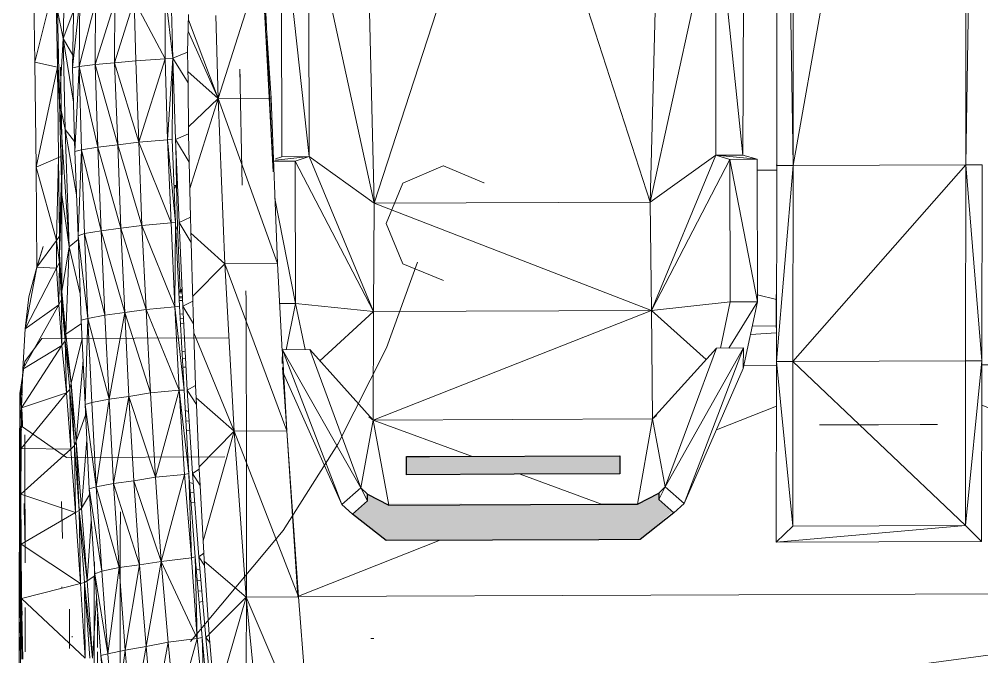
# Model space of a CAD drawing. Header units: inches. Extents: x -10205 to 13964, y -460 to 30702.
# Drawn here: x 90.48 to 132.69, y -414.39 to -386.44 of the extents above; entities that cross this region are included whole.
import ezdxf

# ---------------------------------------------------------------- set-up
doc = ezdxf.new("R2010")
doc.units = ezdxf.units.IN
doc.header["$MEASUREMENT"] = 0
for name, color, linetype, lineweight in [('0-1', 7, 'Continuous', 5), ('0-2', 8, 'Continuous', 9), ('A-GENM-7', 253, 'Continuous', 25), ('G-IMPT-2', 254, 'Continuous', 9), ('G-IMPT-3', 37, 'Continuous', 9), ('G-IMPT-4', 53, 'Continuous', 9), ('G-IMPT-6', 7, 'Continuous', 9)]:
    doc.layers.add(name, color=color, linetype=linetype, lineweight=lineweight)

# ---------------------------------------------------------------- blocks, each defined once
blk = doc.blocks.new('Land_Rover_Evoque_-_SUV_Car_Vehicle_Automobile_13067 - Land Rover EVOQUE_dwg-1230547-SITE PLAN - CAD FILE')
at = {"layer": 'G-IMPT-3'}
h = blk.add_hatch(color=256, dxfattribs=at)
h.paths.add_polyline_path([(-0.5494, -0.8302), (-0.2666, -0.8291), (-0.2305, -0.7981), (-0.2459, -0.7846), (-0.2459, -0.7774), (-0.2695, -0.7897), (-0.5494, -0.7892), (-0.5702, -0.7786), (-0.5702, -0.786), (-0.5866, -0.8008), (-0.5506, -0.8293)], flags=0)
h.paths.add_polyline_path([(0.2673, -0.8271), (0.5502, -0.8261), (0.5866, -0.7947), (0.5712, -0.7812), (0.5712, -0.7742), (0.5473, -0.7866), (0.2673, -0.7861), (0.2465, -0.7755), (0.2465, -0.7826), (0.2303, -0.7978), (0.2662, -0.8262)], flags=0)
h.paths.add_polyline_path([(-0.5268, -0.7569), (-0.2892, -0.7559), (-0.2892, -0.7358), (-0.5268, -0.7367), (-0.5268, -0.7564)], flags=0)
h.paths.add_polyline_path([(0.29, -0.7535), (0.5276, -0.7526), (0.5276, -0.7329), (0.29, -0.7338), (0.29, -0.7531)], flags=0)
h.paths.add_polyline_path([(-0.5435, -0.1296), (-0.2716, -0.1277), (-0.2716, -0.0942), (-0.5361, -0.0952), (-0.5434, -0.129)], flags=0)
h.paths.add_polyline_path([(-0.5435, -0.1287), (-0.5361, -0.0952), (-0.5435, -0.0952), (-0.5435, -0.128)], flags=0)
h.paths.add_polyline_path([(0.2733, -0.1266), (0.5452, -0.1247), (0.5452, -0.0912), (0.2803, -0.0921), (0.2734, -0.1261)], flags=0)
h.paths.add_polyline_path([(0.2733, -0.1257), (0.2803, -0.0921), (0.2733, -0.0922), (0.2733, -0.125)], flags=0)
h.paths.add_polyline_path([(-0.5263, -0.0531), (-0.2887, -0.0522), (-0.2888, -0.0127), (-0.5263, -0.0136), (-0.5263, -0.0336)], flags=0)
h.paths.add_polyline_path([(0.2905, -0.0501), (0.5281, -0.0493), (0.528, -0.0098), (0.2905, -0.0106), (0.2905, -0.0336)], flags=0)
at = {"layer": 'A-GENM-7'}
for p, q in [((-0.5268, -0.7367), (-0.5009, -0.7366)), ((-0.5268, -0.7408), (-0.5268, -0.7367)), ((-0.5009, -0.7366), (-0.2892, -0.7358)), ((-0.2892, -0.7358), (-0.2892, -0.7399)), ((-0.5268, -0.7569), (-0.5268, -0.7408)), ((-0.2892, -0.7399), (-0.2892, -0.7559)), ((-0.4068, -0.7564), (-0.5268, -0.7569)), ((-0.2892, -0.7559), (-0.4068, -0.7564)), ((-0.5702, -0.786), (-0.5702, -0.7786)), ((-0.5702, -0.7786), (-0.5465, -0.7907)), ((-0.2695, -0.7897), (-0.2458, -0.7774)), ((-0.2458, -0.7774), (-0.2459, -0.7846)), ((-0.5867, -0.8007), (-0.5702, -0.786)), ((-0.5465, -0.7907), (-0.3095, -0.7898)), ((-0.3095, -0.7898), (-0.2695, -0.7897)), ((-0.2459, -0.7846), (-0.2292, -0.7992)), ((-0.5494, -0.8302), (-0.5867, -0.8007)), ((-0.2292, -0.7992), (-0.2666, -0.8291)), ((-0.3126, -0.8293), (-0.5494, -0.8302)), ((-0.2666, -0.8291), (-0.3126, -0.8293))]:
    blk.add_line(p, q, dxfattribs=at)
at = {"layer": 'G-IMPT-2'}
for p, q in [((-0.1145, -0.4127), (-0.1139, 0.6841)), ((-0.1145, -0.4127), (-0.1139, 0.6841)), ((-0.0963, -0.4127), (-0.1139, 0.6841)), ((0.1146, 0.685), (0.0959, -0.412)), ((-0.0963, -0.4127), (0.0964, 0.6744)), ((-0.0963, -0.4127), (-0.0957, 0.6737)), ((0.0959, -0.412), (0.0964, 0.6744)), ((-0.1145, -0.4127), (-0.1146, 0.6484)), ((-0.6655, -0.403), (-0.666, 0.0206)), ((-0.6655, -0.403), (-0.6659, -0.0274)), ((-0.5627, -0.4548), (-0.571, -0.1046)), ((-0.2554, -0.4537), (-0.2465, -0.1055)), ((-0.2554, -0.4537), (-0.1821, -0.1178)), ((-0.1824, -0.4012), (-0.1821, -0.1178)), ((-0.1821, -0.1178), (-0.1522, -0.4011)), ((-0.1522, -0.4011), (-0.1514, -0.1177)), ((-0.6751, -0.42), (-0.6886, -0.1205)), ((-0.6655, -0.403), (-0.6658, -0.1196)), ((-0.6351, -0.4029), (-0.6658, -0.1199)), ((-0.5627, -0.4548), (-0.6354, -0.1194)), ((-0.6354, -0.1194), (-0.6351, -0.4029)), ((-0.4569, -0.1293), (-0.5627, -0.4548)), ((-0.2554, -0.4537), (-0.3606, -0.1289)), ((-0.6885, -0.1879), (-0.7362, -0.3381)), ((-0.6877, -0.1854), (-0.6751, -0.42)), ((-0.6876, -0.1866), (-0.6774, -0.3378)), ((-0.7954, -0.2195), (-0.7955, -0.2939)), ((-0.7954, -0.2195), (-0.7867, -0.2934)), ((-0.7886, -0.2211), (-0.7867, -0.2934)), ((-0.7692, -0.2448), (-0.7704, -0.2867)), ((-0.7362, -0.3381), (-0.739, -0.246)), ((-0.7362, -0.3381), (-0.7694, -0.2507)), ((-0.7362, -0.3381), (-0.7697, -0.2632)), ((-0.7867, -0.2934), (-0.7704, -0.2867)), ((-0.7867, -0.2934), (-0.7955, -0.2939)), ((-0.7926, -0.3843), (-0.7955, -0.2939)), ((-0.7926, -0.3843), (-0.7867, -0.2934)), ((-0.7877, -0.3838), (-0.7867, -0.2934)), ((-0.7867, -0.2934), (-0.7838, -0.3838)), ((-0.7362, -0.3381), (-0.7701, -0.3081)), ((-0.7123, -0.3056), (-0.7119, -0.3164)), ((-0.7123, -0.3056), (-0.7095, -0.4346)), ((-0.7858, -0.3195), (-0.787, -0.3235)), ((-0.7362, -0.3381), (-0.7694, -0.3699)), ((-0.7362, -0.3381), (-0.7679, -0.4383)), ((-0.7362, -0.3381), (-0.6774, -0.3378)), ((-0.7362, -0.3381), (-0.6702, -0.522)), ((-0.7362, -0.3381), (-0.7289, -0.5224)), ((-0.6774, -0.3378), (-0.6702, -0.522)), ((-0.7926, -0.3843), (-0.7877, -0.3838)), ((-0.7888, -0.4766), (-0.7926, -0.3843)), ((-0.7838, -0.4761), (-0.7926, -0.3843)), ((-0.7838, -0.4761), (-0.7877, -0.3838)), ((-0.7838, -0.3838), (-0.7799, -0.4761)), ((-0.7835, -0.3899), (-0.7826, -0.4349)), ((-0.6726, -0.4053), (-0.6655, -0.403)), ((-0.6351, -0.4029), (-0.6725, -0.407)), ((-0.6351, -0.4029), (-0.6655, -0.403)), ((-0.6351, -0.4029), (-0.6507, -0.4079)), ((-0.5627, -0.4548), (-0.6351, -0.4029)), ((-0.6351, -0.4029), (-0.5633, -0.5752)), ((-0.1824, -0.4012), (-0.2554, -0.4537)), ((-0.1824, -0.4012), (-0.2541, -0.574)), ((-0.2541, -0.574), (-0.1666, -0.4061)), ((-0.1824, -0.4012), (-0.1522, -0.4011)), ((-0.1824, -0.4012), (-0.1666, -0.4061)), ((-0.1824, -0.4012), (-0.1364, -0.4059)), ((-0.1666, -0.4061), (-0.1364, -0.4059)), ((-0.1662, -0.5646), (-0.1666, -0.4061)), ((-0.1666, -0.4061), (-0.1361, -0.5645)), ((-0.1522, -0.4011), (-0.1364, -0.4059)), ((-0.1364, -0.4059), (-0.1361, -0.5645)), ((-0.6741, -0.408), (-0.6507, -0.4079)), ((-0.6503, -0.5664), (-0.6507, -0.4079)), ((-0.6507, -0.4079), (-0.5633, -0.5752)), ((-0.5308, -0.4325), (-0.4857, -0.4133)), ((-0.4857, -0.4133), (-0.4855, -0.4133)), ((-0.4855, -0.4133), (-0.4405, -0.4322)), ((-0.1153, -0.4124), (-0.1145, -0.4127)), ((-0.1149, -0.6311), (-0.1145, -0.4127)), ((-0.1149, -0.6311), (-0.1145, -0.4127)), ((-0.1149, -0.6311), (-0.0963, -0.4127)), ((-0.0963, -0.4127), (-0.1145, -0.4127)), ((-0.0967, -0.631), (0.0959, -0.412)), ((-0.0967, -0.631), (-0.0963, -0.4127)), ((-0.0963, -0.4127), (0.0959, -0.412)), ((0.0959, -0.412), (0.0955, -0.6303)), ((0.0959, -0.412), (0.114, -0.4119)), ((0.0959, -0.412), (0.1136, -0.6303)), ((0.114, -0.4119), (0.1136, -0.6303)), ((0.114, -0.4119), (0.1136, -0.6303)), ((-0.1364, -0.418), (-0.1145, -0.4179)), ((-0.7856, -0.4351), (-0.7826, -0.4349)), ((-0.7826, -0.4349), (-0.7854, -0.4385)), ((-0.7826, -0.4349), (-0.7817, -0.4808)), ((-0.5495, -0.4775), (-0.5308, -0.4325)), ((-0.4405, -0.4322), (-0.4404, -0.4322)), ((-0.6503, -0.5664), (-0.6731, -0.4494)), ((-0.5627, -0.4548), (-0.5633, -0.5752)), ((-0.2554, -0.4537), (-0.5627, -0.4548)), ((-0.5627, -0.4548), (-0.2541, -0.574)), ((-0.2554, -0.4537), (-0.2541, -0.574)), ((-0.7838, -0.4761), (-0.7888, -0.4766)), ((-0.7844, -0.5699), (-0.7888, -0.4766)), ((-0.7844, -0.5699), (-0.7838, -0.4761)), ((-0.7795, -0.5694), (-0.7838, -0.4761)), ((-0.7817, -0.4808), (-0.783, -0.4838)), ((-0.7817, -0.4808), (-0.7788, -0.5526)), ((-0.7799, -0.4761), (-0.7755, -0.5694)), ((-0.5309, -0.5224), (-0.5495, -0.4775)), ((-0.7289, -0.5224), (-0.7667, -0.488)), ((-0.7289, -0.5224), (-0.7648, -0.5585)), ((-0.6702, -0.522), (-0.7289, -0.5224)), ((-0.7289, -0.5224), (-0.66, -0.7082)), ((-0.7289, -0.5224), (-0.7187, -0.7085)), ((-0.6702, -0.522), (-0.6649, -0.6195)), ((-0.5491, -0.6158), (-0.5146, -0.5204)), ((-0.4856, -0.5409), (-0.5309, -0.5224)), ((-0.7803, -0.5527), (-0.7763, -0.5526)), ((-0.7763, -0.5526), (-0.7803, -0.5527)), ((-0.7763, -0.5529), (-0.7803, -0.5528)), ((-0.7763, -0.5531), (-0.7802, -0.5531)), ((-0.7762, -0.5544), (-0.7802, -0.5544)), ((-0.7788, -0.5526), (-0.7764, -0.5502)), ((-0.7788, -0.5526), (-0.7763, -0.5526)), ((-0.7055, -0.5524), (-0.7054, -0.5534)), ((-0.7054, -0.5534), (-0.7053, -0.5613)), ((-0.1361, -0.5567), (-0.1148, -0.5621)), ((-0.115, -0.5564), (-0.1149, -0.6311)), ((-0.78, -0.5583), (-0.7761, -0.5585)), ((-0.776, -0.5601), (-0.7799, -0.5601)), ((-0.7758, -0.563), (-0.7798, -0.5631)), ((-0.7053, -0.5613), (-0.7052, -0.5858)), ((-0.6503, -0.5664), (-0.6678, -0.5664)), ((-0.6605, -0.6178), (-0.6503, -0.5664)), ((-0.6503, -0.5664), (-0.6395, -0.6177)), ((-0.6503, -0.5664), (-0.5633, -0.5752)), ((-0.2541, -0.574), (-0.1662, -0.5646)), ((-0.1771, -0.616), (-0.1662, -0.5646)), ((-0.1678, -0.616), (-0.1361, -0.5645)), ((-0.1662, -0.5646), (-0.1361, -0.5645)), ((-0.1361, -0.5645), (-0.1518, -0.6388)), ((-0.7844, -0.5699), (-0.7795, -0.5694)), ((-0.7796, -0.6628), (-0.7844, -0.5699)), ((-0.7741, -0.6628), (-0.7844, -0.5699)), ((-0.7741, -0.6628), (-0.7795, -0.5694)), ((-0.779, -0.578), (-0.7751, -0.5784)), ((-0.7755, -0.5694), (-0.7707, -0.6627)), ((-0.6232, -0.6301), (-0.5633, -0.5752)), ((-0.5639, -0.6961), (-0.2541, -0.574)), ((-0.5639, -0.6961), (-0.5633, -0.5752)), ((-0.5633, -0.5752), (-0.2541, -0.574)), ((-0.253, -0.6949), (-0.2541, -0.574)), ((-0.2541, -0.574), (-0.1932, -0.6288)), ((-0.7748, -0.5834), (-0.7787, -0.5832)), ((-0.7746, -0.5884), (-0.7784, -0.5886)), ((-0.7052, -0.5858), (-0.705, -0.6323)), ((-0.7187, -0.7085), (-0.7634, -0.5992)), ((-0.1148, -0.599), (-0.1438, -0.601)), ((-0.1418, -0.5915), (-0.1148, -0.5914)), ((-0.9326, -0.6054), (-0.9517, -0.6309)), ((-0.9326, -0.6054), (-0.725, -0.6047)), ((-0.725, -0.6047), (-0.7249, -0.6047)), ((-0.7766, -0.6193), (-0.7729, -0.62)), ((-0.665, -0.6332), (-0.6648, -0.6178)), ((-0.6344, -0.6177), (-0.6648, -0.6178)), ((-0.5985, -0.7902), (-0.6648, -0.6178)), ((-0.5774, -0.7715), (-0.6648, -0.6178)), ((-0.6648, -0.6204), (-0.66, -0.7082)), ((-0.5639, -0.6961), (-0.6344, -0.6177)), ((-0.5774, -0.7715), (-0.6344, -0.6177)), ((-0.6031, -0.723), (-0.5491, -0.6158)), ((-0.253, -0.6949), (-0.1817, -0.6161)), ((-0.2388, -0.7703), (-0.1515, -0.6159)), ((-0.2388, -0.7703), (-0.1817, -0.6161)), ((-0.2176, -0.7888), (-0.1515, -0.6159)), ((-0.1817, -0.6161), (-0.1515, -0.6159)), ((-0.1518, -0.6388), (-0.1515, -0.6159)), ((-0.9517, -0.6309), (-0.957, -0.6666)), ((-0.7725, -0.6277), (-0.7762, -0.6274)), ((-0.115, -0.8319), (-0.1149, -0.6311)), ((-0.1149, -0.6311), (-0.0967, -0.631)), ((-0.1149, -0.6311), (-0.0968, -0.8143)), ((-0.0968, -0.8143), (-0.0967, -0.631)), ((-0.0967, -0.631), (0.0955, -0.6303)), ((-0.0967, -0.631), (0.0954, -0.8136)), ((0.1136, -0.6303), (0.0954, -0.8136)), ((0.0955, -0.6303), (0.0954, -0.8136)), ((0.1136, -0.6303), (0.0955, -0.6303)), ((0.1136, -0.6303), (0.1135, -0.8311)), ((-0.772, -0.6371), (-0.7756, -0.6374)), ((-0.705, -0.6323), (-0.7049, -0.7022)), ((-0.66, -0.7082), (-0.6647, -0.6375)), ((-0.1518, -0.6388), (-0.2176, -0.7888)), ((-0.1511, -0.6356), (-0.1144, -0.6355)), ((0.1132, -0.6346), (0.1512, -0.6345)), ((-0.9539, -0.6463), (-0.957, -0.6666)), ((-0.9539, -0.6465), (-0.9569, -0.6666)), ((-0.954, -0.6498), (-0.9568, -0.6709)), ((-0.5985, -0.7902), (-0.6635, -0.6442)), ((-0.9542, -0.6539), (-0.9568, -0.6715)), ((-0.9544, -0.6604), (-0.9567, -0.6709)), ((-0.7796, -0.6628), (-0.7737, -0.7566)), ((-0.7741, -0.6628), (-0.7796, -0.6628)), ((-0.7796, -0.6628), (-0.7688, -0.7556)), ((-0.7741, -0.6628), (-0.7688, -0.7556)), ((-0.7707, -0.6627), (-0.7648, -0.7556)), ((-0.9571, -0.6715), (-0.957, -0.6666)), ((-0.9571, -0.6715), (-0.957, -0.6709)), ((-0.9571, -0.681), (-0.9571, -0.6715)), ((-0.9568, -0.6738), (-0.9571, -0.6715)), ((-0.9568, -0.6715), (-0.9569, -0.6666)), ((-0.9546, -0.6888), (-0.9569, -0.6666)), ((-0.9546, -0.6673), (-0.9568, -0.6811)), ((-0.9568, -0.6715), (-0.9568, -0.6811)), ((-0.7187, -0.7085), (-0.7609, -0.6714)), ((-0.9572, -0.6954), (-0.9571, -0.681)), ((-0.9567, -0.6871), (-0.9571, -0.681)), ((-0.9571, -0.681), (-0.9568, -0.6846)), ((-0.9568, -0.6811), (-0.9567, -0.6955)), ((-0.955, -0.6801), (-0.9567, -0.6955)), ((-0.7728, -0.6856), (-0.7692, -0.6865)), ((-0.1149, -0.6805), (-0.1817, -0.7071)), ((0.1136, -0.6797), (0.1825, -0.7066)), ((-0.9573, -0.714), (-0.9572, -0.6954)), ((-0.9567, -0.7044), (-0.9572, -0.6954)), ((-0.9572, -0.6954), (-0.9567, -0.7)), ((-0.9552, -0.686), (-0.9567, -0.6955)), ((-0.9567, -0.6955), (-0.9566, -0.714)), ((-0.5774, -0.7715), (-0.5639, -0.6961)), ((-0.5639, -0.6961), (-0.5686, -0.6924)), ((-0.5639, -0.6961), (-0.253, -0.6949)), ((-0.5639, -0.6961), (-0.5465, -0.7907)), ((-0.5639, -0.6961), (-0.4544, -0.7364)), ((-0.253, -0.6949), (-0.2695, -0.7897)), ((-0.253, -0.6949), (-0.2483, -0.6912)), ((-0.2388, -0.7703), (-0.253, -0.6949)), ((-0.9553, -0.7011), (-0.9566, -0.714)), ((-0.9554, -0.7068), (-0.9566, -0.714)), ((-0.7685, -0.6972), (-0.7722, -0.6969)), ((-0.7049, -0.7022), (-0.7049, -0.7824)), ((-0.0476, -0.7015), (-0.0668, -0.7016)), ((-0.0014, -0.7013), (-0.0476, -0.7015)), ((0.045, -0.7011), (-0.0014, -0.7013)), ((0.0643, -0.7011), (0.045, -0.7011)), ((-0.9574, -0.7366), (-0.9573, -0.714)), ((-0.9566, -0.7194), (-0.9573, -0.714)), ((-0.9566, -0.714), (-0.9566, -0.7366)), ((-0.7679, -0.7079), (-0.7715, -0.7082)), ((-0.7187, -0.7085), (-0.7576, -0.7481)), ((-0.7187, -0.7085), (-0.7531, -0.8307)), ((-0.66, -0.7082), (-0.7187, -0.7085)), ((-0.7187, -0.7085), (-0.6469, -0.8929)), ((-0.7187, -0.7085), (-0.7051, -0.8932)), ((-0.66, -0.7082), (-0.6469, -0.8929)), ((-0.66, -0.7082), (-0.6477, -0.8925)), ((-0.6641, -0.819), (-0.6031, -0.723)), ((-0.9575, -0.7631), (-0.9574, -0.7366)), ((-0.9566, -0.7516), (-0.9574, -0.7366)), ((-0.9574, -0.7366), (-0.9566, -0.7425)), ((-0.9556, -0.7317), (-0.9566, -0.7366)), ((-0.9566, -0.7366), (-0.9566, -0.7632)), ((-0.5009, -0.7366), (-0.5268, -0.7367)), ((-0.5268, -0.7367), (-0.5268, -0.7408)), ((-0.5268, -0.741), (-0.5268, -0.7367)), ((-0.2892, -0.7358), (-0.5009, -0.7366)), ((-0.2892, -0.7358), (-0.2892, -0.7399)), ((-0.5268, -0.7408), (-0.5268, -0.7569)), ((-0.5268, -0.741), (-0.5268, -0.7569)), ((-0.2892, -0.7559), (-0.2892, -0.7399)), ((-0.9566, -0.7632), (-0.9559, -0.7602)), ((-0.7688, -0.7556), (-0.7737, -0.7566)), ((-0.7737, -0.7566), (-0.7659, -0.8494)), ((-0.7688, -0.7556), (-0.762, -0.8484)), ((-0.7688, -0.7556), (-0.7659, -0.8494)), ((-0.7648, -0.7556), (-0.758, -0.8484)), ((-0.5268, -0.7569), (-0.4068, -0.7564)), ((-0.2892, -0.7559), (-0.4068, -0.7564)), ((-0.4003, -0.7564), (-0.3095, -0.7898)), ((-0.9575, -0.7929), (-0.9575, -0.7631)), ((-0.9566, -0.769), (-0.9575, -0.7631)), ((-0.9566, -0.7632), (-0.9565, -0.793)), ((-0.764, -0.7668), (-0.7685, -0.7656)), ((-0.2459, -0.7846), (-0.2388, -0.7703)), ((-0.2388, -0.7703), (-0.2458, -0.7774)), ((-0.2388, -0.7703), (-0.2176, -0.7888)), ((-0.9561, -0.7872), (-0.956, -0.7785)), ((-0.7633, -0.7771), (-0.7672, -0.7767)), ((-0.5985, -0.7902), (-0.5774, -0.7715)), ((-0.5774, -0.7715), (-0.5702, -0.786)), ((-0.5774, -0.7715), (-0.5702, -0.7786)), ((-0.5702, -0.786), (-0.5702, -0.7786)), ((-0.5465, -0.7907), (-0.5702, -0.7786)), ((-0.2695, -0.7897), (-0.2458, -0.7774)), ((-0.2459, -0.7846), (-0.2458, -0.7774)), ((-0.9575, -0.7929), (-0.9565, -0.7869)), ((-0.9565, -0.793), (-0.956, -0.7873)), ((-0.9565, -0.793), (-0.956, -0.7907)), ((-0.9562, -0.8048), (-0.9561, -0.7872)), ((-0.956, -0.7846), (-0.9561, -0.7872)), ((-0.9561, -0.8401), (-0.9561, -0.7872)), ((-0.7664, -0.7884), (-0.7625, -0.788)), ((-0.7049, -0.8801), (-0.7049, -0.7824)), ((-0.5985, -0.7902), (-0.5867, -0.8007)), ((-0.5867, -0.8007), (-0.5702, -0.786)), ((-0.5465, -0.7907), (-0.3095, -0.7898)), ((-0.2695, -0.7897), (-0.3095, -0.7898)), ((-0.2292, -0.7992), (-0.2459, -0.7846)), ((-0.2292, -0.7992), (-0.2176, -0.7888)), ((-0.9576, -0.8255), (-0.9575, -0.7929)), ((-0.9565, -0.7984), (-0.9575, -0.7929)), ((-0.9565, -0.793), (-0.9565, -0.8256)), ((-0.9562, -0.8048), (-0.9561, -0.801)), ((-0.956, -0.7964), (-0.9559, -0.7934)), ((-0.5867, -0.8007), (-0.5494, -0.8302)), ((-0.2666, -0.8291), (-0.2292, -0.7992)), ((-0.9567, -0.8556), (-0.9562, -0.8048)), ((-0.9562, -0.8048), (-0.9561, -0.8401)), ((-0.115, -0.8319), (0.0954, -0.8136)), ((-0.0968, -0.8143), (0.0954, -0.8136)), ((0.0954, -0.8136), (0.1135, -0.8311)), ((-0.9576, -0.8255), (-0.9565, -0.8167)), ((-0.7672, -0.9425), (-0.6641, -0.819)), ((-0.115, -0.8319), (-0.0968, -0.8143)), ((-0.9577, -0.8604), (-0.9576, -0.8255)), ((-0.9566, -0.8446), (-0.9576, -0.8255)), ((-0.9576, -0.8255), (-0.9565, -0.8304)), ((-0.9565, -0.8256), (-0.9565, -0.8381)), ((-0.4905, -0.83), (-0.6469, -0.8922)), ((-0.5494, -0.8302), (-0.3126, -0.8293)), ((-0.2666, -0.8291), (-0.3126, -0.8293)), ((-0.115, -0.8319), (0.1135, -0.8311)), ((-0.9567, -0.9074), (-0.9561, -0.8401)), ((-0.9567, -0.8556), (-0.9561, -0.8401)), ((-0.9556, -0.8918), (-0.9561, -0.8401)), ((-0.9567, -0.9074), (-0.9567, -0.8556)), ((-0.7659, -0.8494), (-0.762, -0.8484)), ((-0.7659, -0.8494), (-0.7596, -0.9393)), ((-0.762, -0.8484), (-0.7542, -0.9383)), ((-0.762, -0.8484), (-0.7596, -0.9393)), ((-0.758, -0.8484), (-0.7502, -0.9383)), ((-0.7051, -0.8932), (-0.7517, -0.8537)), ((-0.9577, -0.8604), (-0.9577, -0.8972)), ((-0.9577, -0.8604), (-0.9567, -0.8779)), ((-0.9577, -0.8604), (-0.9567, -0.8637)), ((-0.7568, -0.863), (-0.7608, -0.8617)), ((-0.7558, -0.8747), (-0.7597, -0.8742)), ((-0.7548, -0.8861), (-0.7587, -0.8865)), ((-0.705, -0.9906), (-0.7049, -0.8801)), ((-0.6469, -0.8925), (0.6462, -0.8878)), ((0.6462, -0.8878), (-0.6342, -1.0585)), ((-0.9577, -0.8972), (-0.9577, -0.9352)), ((-0.9577, -0.8972), (-0.9567, -0.8995)), ((-0.9567, -0.9074), (-0.9556, -0.8918)), ((-0.9558, -0.9622), (-0.9556, -0.8918)), ((-0.9549, -0.907), (-0.9556, -0.8918)), ((-0.7576, -0.8991), (-0.7538, -0.8977)), ((-0.7051, -0.8932), (-0.7462, -0.9343)), ((-0.7051, -0.8932), (-0.7397, -1.0136)), ((-0.6469, -0.8929), (-0.7051, -0.8932)), ((-0.7051, -0.8932), (-0.6342, -1.059)), ((-0.7051, -0.8932), (-0.6885, -1.0592)), ((-0.6469, -0.8929), (-0.6342, -1.059)), ((-0.9558, -0.9622), (-0.9567, -0.9074)), ((-0.9565, -0.9188), (-0.9577, -0.9352)), ((-0.9565, -0.918), (-0.9565, -0.9353)), ((-0.9558, -0.9622), (-0.9548, -0.9189)), ((-0.9578, -0.9737), (-0.9577, -0.9352)), ((-0.9565, -0.9551), (-0.9577, -0.9352)), ((-0.9563, -0.933), (-0.9565, -0.9353)), ((-0.9565, -0.9739), (-0.9565, -0.9353)), ((-0.9562, -0.9379), (-0.9565, -0.9353)), ((-0.7596, -0.9393), (-0.7542, -0.9383)), ((-0.7596, -0.9393), (-0.7513, -1.0223)), ((-0.7542, -0.9383), (-0.7464, -1.0214)), ((-0.7542, -0.9383), (-0.7513, -1.0223)), ((-0.7502, -0.9383), (-0.742, -1.0213)), ((-0.5662, -0.9391), (-0.563, -0.9391))]:
    blk.add_line(p, q, dxfattribs=at)
at = {"layer": 'G-IMPT-4'}
for p, q in [((-0.9418, -0.1909), (-0.9404, -0.2979)), ((-0.907, -0.1939), (-0.9089, -0.2716)), ((-0.9404, -0.2979), (-0.9172, -0.2045)), ((-0.9153, -0.3032), (-0.9172, -0.2045)), ((-0.8968, -0.2228), (-0.8984, -0.3039)), ((-0.8904, -0.2272), (-0.8984, -0.3039)), ((-0.8904, -0.2272), (-0.891, -0.3024)), ((-0.873, -0.2314), (-0.891, -0.3024)), ((-0.8728, -0.2306), (-0.8733, -0.3004)), ((-0.8513, -0.231), (-0.8733, -0.3004)), ((-0.8299, -0.229), (-0.8516, -0.2984)), ((-0.8513, -0.231), (-0.8516, -0.2984)), ((-0.8299, -0.229), (-0.828, -0.2964)), ((-0.8299, -0.229), (-0.7955, -0.2939)), ((-0.9131, -0.3424), (-0.915, -0.2403)), ((-0.9089, -0.2716), (-0.915, -0.2403)), ((-0.8971, -0.2398), (-0.9089, -0.2716)), ((-0.9145, -0.2669), (-0.9153, -0.3032)), ((-0.9131, -0.3424), (-0.9089, -0.2716)), ((-0.9065, -0.3728), (-0.9089, -0.2716)), ((-0.9089, -0.2716), (-0.8974, -0.3424)), ((-0.9089, -0.2716), (-0.8981, -0.2899)), ((-0.939, -0.4147), (-0.9404, -0.2979)), ((-0.9404, -0.2979), (-0.9153, -0.3032)), ((-0.8516, -0.2984), (-0.8733, -0.3004)), ((-0.8516, -0.2984), (-0.828, -0.2964)), ((-0.8482, -0.3898), (-0.8516, -0.2984)), ((-0.8246, -0.3868), (-0.8516, -0.2984)), ((-0.828, -0.2964), (-0.7955, -0.2939)), ((-0.8246, -0.3868), (-0.828, -0.2964)), ((-0.8246, -0.3868), (-0.7955, -0.2939)), ((-0.7926, -0.3843), (-0.7955, -0.2939)), ((-0.939, -0.4147), (-0.9153, -0.3032)), ((-0.9131, -0.3424), (-0.9153, -0.3032)), ((-0.9139, -0.4039), (-0.9153, -0.3032)), ((-0.9099, -0.4015), (-0.9118, -0.3032)), ((-0.9099, -0.4019), (-0.9118, -0.3032)), ((-0.891, -0.3024), (-0.8984, -0.3039)), ((-0.896, -0.3972), (-0.8984, -0.3039)), ((-0.891, -0.3024), (-0.896, -0.3972)), ((-0.8733, -0.3004), (-0.891, -0.3024)), ((-0.891, -0.3024), (-0.8704, -0.3923)), ((-0.891, -0.3024), (-0.8886, -0.3953)), ((-0.8482, -0.3898), (-0.8733, -0.3004)), ((-0.8733, -0.3004), (-0.8704, -0.3923)), ((-0.9102, -0.4455), (-0.9131, -0.3424)), ((-0.9131, -0.3424), (-0.9022, -0.5032)), ((-0.9131, -0.3424), (-0.9065, -0.3728)), ((-0.9022, -0.5032), (-0.9065, -0.3728)), ((-0.9065, -0.3728), (-0.894, -0.4454)), ((-0.9065, -0.3728), (-0.8963, -0.3862)), ((-0.8246, -0.3868), (-0.7926, -0.3843)), ((-0.7888, -0.4766), (-0.7926, -0.3843)), ((-0.8886, -0.3953), (-0.896, -0.3972)), ((-0.8886, -0.3953), (-0.8921, -0.491)), ((-0.8704, -0.3923), (-0.8886, -0.3953)), ((-0.8886, -0.3953), (-0.8665, -0.4856)), ((-0.8886, -0.3953), (-0.8852, -0.4886)), ((-0.8482, -0.3898), (-0.8704, -0.3923)), ((-0.8448, -0.4826), (-0.8704, -0.3923)), ((-0.8704, -0.3923), (-0.8665, -0.4856)), ((-0.8482, -0.3898), (-0.8246, -0.3868)), ((-0.8448, -0.4826), (-0.8482, -0.3898)), ((-0.8212, -0.4797), (-0.8482, -0.3898)), ((-0.8212, -0.4797), (-0.8246, -0.3868)), ((-0.8246, -0.3868), (-0.7888, -0.4766)), ((-0.939, -0.4147), (-0.9139, -0.4039)), ((-0.9164, -0.4963), (-0.9139, -0.4039)), ((-0.9114, -0.4027), (-0.9139, -0.4039)), ((-0.9129, -0.4914), (-0.9139, -0.4039)), ((-0.9099, -0.4015), (-0.9102, -0.4455)), ((-0.8921, -0.491), (-0.896, -0.3972)), ((-0.9381, -0.5261), (-0.939, -0.4147)), ((-0.939, -0.4147), (-0.9164, -0.4963)), ((-0.9107, -0.4266), (-0.9129, -0.4914)), ((-0.9124, -0.485), (-0.9107, -0.4281)), ((-0.9102, -0.4455), (-0.9128, -0.5114)), ((-0.9124, -0.485), (-0.9102, -0.4455)), ((-0.9102, -0.4455), (-0.9103, -0.553)), ((-0.9102, -0.4455), (-0.9022, -0.5032)), ((-0.8448, -0.4826), (-0.8212, -0.4797)), ((-0.8212, -0.4797), (-0.7888, -0.4766)), ((-0.8163, -0.573), (-0.8212, -0.4797)), ((-0.8212, -0.4797), (-0.7844, -0.5699)), ((-0.7844, -0.5699), (-0.7888, -0.4766)), ((-0.9129, -0.4914), (-0.9164, -0.4963)), ((-0.9124, -0.485), (-0.9129, -0.5207)), ((-0.9124, -0.485), (-0.9129, -0.4914)), ((-0.9129, -0.4914), (-0.9129, -0.5207)), ((-0.9124, -0.485), (-0.9128, -0.5114)), ((-0.8852, -0.4886), (-0.8921, -0.491)), ((-0.8888, -0.5849), (-0.8921, -0.491)), ((-0.8813, -0.5829), (-0.8921, -0.491)), ((-0.8665, -0.4856), (-0.8852, -0.4886)), ((-0.8852, -0.4886), (-0.8626, -0.5794)), ((-0.8852, -0.4886), (-0.8813, -0.5829)), ((-0.8448, -0.4826), (-0.8665, -0.4856)), ((-0.8404, -0.5765), (-0.8665, -0.4856)), ((-0.8665, -0.4856), (-0.8626, -0.5794)), ((-0.8404, -0.5765), (-0.8448, -0.4826)), ((-0.8163, -0.573), (-0.8448, -0.4826)), ((-0.9313, -0.5031), (-0.9397, -0.5314)), ((-0.9381, -0.5261), (-0.9164, -0.4963)), ((-0.9313, -0.5031), (-0.9381, -0.5261)), ((-0.9129, -0.5207), (-0.9164, -0.4963)), ((-0.9163, -0.5271), (-0.9164, -0.4963)), ((-0.9022, -0.5032), (-0.9103, -0.553)), ((-0.9022, -0.5032), (-0.9058, -0.6005)), ((-0.9022, -0.5032), (-0.892, -0.4951)), ((-0.9022, -0.5032), (-0.8898, -0.5555)), ((-0.9128, -0.5114), (-0.9129, -0.5207)), ((-0.9128, -0.5114), (-0.9103, -0.553)), ((-0.9128, -0.5114), (-0.9108, -0.5618)), ((-0.9129, -0.5207), (-0.9163, -0.5271)), ((-0.9129, -0.5207), (-0.9137, -0.5677)), ((-0.9129, -0.5207), (-0.9108, -0.5618)), ((-0.9381, -0.5261), (-0.9513, -0.5946)), ((-0.9513, -0.5946), (-0.9163, -0.5271)), ((-0.9381, -0.5261), (-0.947, -0.5589)), ((-0.947, -0.5589), (-0.9397, -0.5314)), ((-0.9381, -0.5261), (-0.9397, -0.5314)), ((-0.9381, -0.5261), (-0.9163, -0.5271)), ((-0.9137, -0.5677), (-0.9163, -0.5271)), ((-0.9103, -0.553), (-0.9108, -0.5618)), ((-0.9103, -0.553), (-0.9058, -0.6005)), ((-0.9103, -0.553), (-0.9068, -0.6078)), ((-0.9137, -0.5677), (-0.9537, -0.6396)), ((-0.947, -0.5589), (-0.9513, -0.5946)), ((-0.9137, -0.5677), (-0.9513, -0.5946)), ((-0.9108, -0.5618), (-0.9137, -0.5677)), ((-0.9137, -0.5677), (-0.9103, -0.6131)), ((-0.9108, -0.5618), (-0.9068, -0.6078)), ((-0.9108, -0.5618), (-0.9103, -0.6131)), ((-0.8404, -0.5765), (-0.8626, -0.5794)), ((-0.8404, -0.5765), (-0.8578, -0.6728)), ((-0.8404, -0.5765), (-0.8163, -0.573)), ((-0.8356, -0.6698), (-0.8404, -0.5765)), ((-0.8115, -0.6658), (-0.8404, -0.5765)), ((-0.8163, -0.573), (-0.7844, -0.5699)), ((-0.8115, -0.6658), (-0.8163, -0.573)), ((-0.8163, -0.573), (-0.7796, -0.6628)), ((-0.7796, -0.6628), (-0.7844, -0.5699)), ((-0.9058, -0.6005), (-0.8886, -0.5887)), ((-0.8813, -0.5829), (-0.8888, -0.5849)), ((-0.8844, -0.6787), (-0.8888, -0.5849)), ((-0.8813, -0.5829), (-0.8844, -0.6787)), ((-0.8626, -0.5794), (-0.8813, -0.5829)), ((-0.8813, -0.5829), (-0.8578, -0.6728)), ((-0.8813, -0.5829), (-0.877, -0.6767)), ((-0.8626, -0.5794), (-0.8578, -0.6728)), ((-0.9513, -0.5946), (-0.9537, -0.6396)), ((-0.9068, -0.6078), (-0.9103, -0.6131)), ((-0.9058, -0.6005), (-0.9068, -0.6078)), ((-0.9068, -0.6078), (-0.8999, -0.6552)), ((-0.9068, -0.6078), (-0.9014, -0.662)), ((-0.9068, -0.6078), (-0.9053, -0.6659)), ((-0.9058, -0.6005), (-0.8999, -0.6552)), ((-0.8878, -0.6053), (-0.8999, -0.6552)), ((-0.9103, -0.6131), (-0.9551, -0.6826)), ((-0.9103, -0.6131), (-0.9537, -0.6396)), ((-0.9103, -0.6131), (-0.9053, -0.6659)), ((-0.8867, -0.6293), (-0.8944, -0.7197)), ((-0.9537, -0.6396), (-0.9551, -0.6826)), ((-0.9014, -0.662), (-0.9053, -0.6659)), ((-0.8999, -0.6552), (-0.9014, -0.662)), ((-0.9014, -0.662), (-0.8964, -0.7246)), ((-0.9014, -0.662), (-0.9004, -0.7285)), ((-0.8999, -0.6552), (-0.8964, -0.7246)), ((-0.8999, -0.6552), (-0.8944, -0.7197)), ((-0.8115, -0.6658), (-0.7796, -0.6628)), ((-0.8061, -0.7596), (-0.7796, -0.6628)), ((-0.7796, -0.6628), (-0.7737, -0.7566)), ((-0.9053, -0.6659), (-0.9556, -0.7276)), ((-0.9053, -0.6659), (-0.9551, -0.6826)), ((-0.9053, -0.6659), (-0.9004, -0.7285)), ((-0.8578, -0.6728), (-0.877, -0.6767)), ((-0.8721, -0.7705), (-0.8578, -0.6728)), ((-0.8356, -0.6698), (-0.8578, -0.6728)), ((-0.8529, -0.7666), (-0.8578, -0.6728)), ((-0.8529, -0.7666), (-0.8356, -0.6698)), ((-0.8356, -0.6698), (-0.8115, -0.6658)), ((-0.8303, -0.7636), (-0.8356, -0.6698)), ((-0.8356, -0.6698), (-0.8061, -0.7596)), ((-0.8061, -0.7596), (-0.8115, -0.6658)), ((-0.9551, -0.6826), (-0.9556, -0.7276)), ((-0.877, -0.6767), (-0.8844, -0.6787)), ((-0.88, -0.7725), (-0.8844, -0.6787)), ((-0.8721, -0.7705), (-0.8844, -0.6787)), ((-0.8721, -0.7705), (-0.877, -0.6767)), ((-0.9541, -0.7037), (-0.9546, -0.6888)), ((-0.9546, -0.6888), (-0.9545, -0.6935)), ((-0.8944, -0.7197), (-0.8839, -0.6906)), ((-0.9051, -0.7378), (-0.9541, -0.7037)), ((-0.9515, -0.7581), (-0.9515, -0.7125)), ((-0.8885, -0.794), (-0.8826, -0.7178)), ((-0.9561, -0.7785), (-0.9556, -0.7276)), ((-0.9004, -0.7285), (-0.9561, -0.7785)), ((-0.9004, -0.7285), (-0.9556, -0.7276)), ((-0.8964, -0.7246), (-0.9004, -0.7285)), ((-0.9004, -0.7285), (-0.895, -0.7989)), ((-0.8964, -0.7246), (-0.8944, -0.7197)), ((-0.8964, -0.7246), (-0.891, -0.7969)), ((-0.8964, -0.7246), (-0.895, -0.7989)), ((-0.8944, -0.7197), (-0.891, -0.7969)), ((-0.8944, -0.7197), (-0.8885, -0.794)), ((-0.951, -0.8552), (-0.9514, -0.7347)), ((-0.9051, -0.7378), (-0.7289, -0.7371)), ((-0.9051, -0.7378), (-0.9051, -0.7378)), ((-0.951, -0.8552), (-0.9515, -0.7581)), ((-0.8303, -0.7636), (-0.8061, -0.7596)), ((-0.8061, -0.7596), (-0.7737, -0.7566)), ((-0.8061, -0.7596), (-0.7998, -0.8534)), ((-0.7998, -0.8534), (-0.7737, -0.7566)), ((-0.7737, -0.7566), (-0.7659, -0.8494)), ((-0.8721, -0.7705), (-0.88, -0.7725)), ((-0.8721, -0.7705), (-0.8529, -0.7666)), ((-0.8466, -0.8604), (-0.8721, -0.7705)), ((-0.8658, -0.8643), (-0.8721, -0.7705)), ((-0.8529, -0.7666), (-0.8303, -0.7636)), ((-0.8239, -0.8574), (-0.8529, -0.7666)), ((-0.8466, -0.8604), (-0.8529, -0.7666)), ((-0.8239, -0.8574), (-0.8303, -0.7636)), ((-0.8303, -0.7636), (-0.7998, -0.8534)), ((-0.956, -0.7785), (-0.9561, -0.7872)), ((-0.9561, -0.7785), (-0.9561, -0.7872)), ((-0.895, -0.7989), (-0.9561, -0.7785)), ((-0.9561, -0.7785), (-0.9556, -0.8342)), ((-0.8885, -0.794), (-0.8796, -0.7795)), ((-0.8737, -0.8673), (-0.88, -0.7725)), ((-0.8658, -0.8643), (-0.88, -0.7725)), ((-0.9561, -0.7872), (-0.9561, -0.8401)), ((-0.9556, -0.8342), (-0.9561, -0.7872)), ((-0.9512, -0.838), (-0.9521, -0.7889)), ((-0.9513, -0.8221), (-0.9521, -0.7889)), ((-0.9106, -0.7866), (-0.9097, -0.8281)), ((-0.895, -0.7989), (-0.9556, -0.8342)), ((-0.9522, -0.7944), (-0.9521, -0.8016)), ((-0.891, -0.7969), (-0.895, -0.7989)), ((-0.895, -0.7989), (-0.8896, -0.878)), ((-0.891, -0.7969), (-0.8885, -0.794)), ((-0.891, -0.7969), (-0.8896, -0.878)), ((-0.891, -0.7969), (-0.8851, -0.877)), ((-0.891, -0.7969), (-0.8822, -0.8751)), ((-0.8885, -0.794), (-0.8822, -0.8751)), ((-0.8452, -0.8038), (-0.8451, -0.7982)), ((-0.8776, -0.8086), (-0.8822, -0.8751)), ((-0.8453, -0.8207), (-0.8452, -0.8038)), ((-0.8454, -0.8474), (-0.8453, -0.8207)), ((-0.9556, -0.8342), (-0.9561, -0.8401)), ((-0.8896, -0.878), (-0.9556, -0.8342)), ((-0.9556, -0.8342), (-0.9551, -0.8948)), ((-0.9556, -0.8342), (-0.9556, -0.8918)), ((-0.9561, -0.8401), (-0.9556, -0.8918)), ((-0.8743, -0.8872), (-0.8741, -0.854)), ((-0.8455, -0.8822), (-0.8454, -0.8474)), ((-0.8239, -0.8574), (-0.7998, -0.8534)), ((-0.8166, -0.9483), (-0.7998, -0.8534)), ((-0.7998, -0.8534), (-0.7659, -0.8494)), ((-0.7998, -0.8534), (-0.792, -0.9433)), ((-0.7998, -0.8534), (-0.7596, -0.9393)), ((-0.7659, -0.8494), (-0.7596, -0.9393)), ((-0.8658, -0.8643), (-0.8737, -0.8673)), ((-0.8669, -0.9581), (-0.8737, -0.8673)), ((-0.859, -0.9562), (-0.8737, -0.8673)), ((-0.8466, -0.8604), (-0.8658, -0.8643)), ((-0.859, -0.9562), (-0.8658, -0.8643)), ((-0.859, -0.9562), (-0.8466, -0.8604)), ((-0.8239, -0.8574), (-0.8466, -0.8604)), ((-0.8398, -0.9522), (-0.8466, -0.8604)), ((-0.8398, -0.9522), (-0.8239, -0.8574)), ((-0.8166, -0.9483), (-0.8239, -0.8574)), ((-0.8896, -0.878), (-0.9551, -0.8948)), ((-0.8896, -0.878), (-0.8851, -0.877)), ((-0.8896, -0.878), (-0.8842, -0.9611)), ((-0.8851, -0.877), (-0.8822, -0.8751)), ((-0.8851, -0.877), (-0.8842, -0.9611)), ((-0.8851, -0.877), (-0.8793, -0.9611)), ((-0.8851, -0.877), (-0.8763, -0.9611)), ((-0.8735, -0.8696), (-0.8822, -0.8751)), ((-0.8763, -0.9611), (-0.8822, -0.8751)), ((-0.9105, -0.8818), (-0.9103, -0.8833)), ((-0.8743, -0.8872), (-0.8744, -0.9663)), ((-0.8455, -0.9228), (-0.8455, -0.8822)), ((-0.9556, -0.8918), (-0.9549, -0.907)), ((-0.9551, -0.8948), (-0.9556, -0.8918)), ((-0.9551, -0.8948), (-0.9546, -0.9134)), ((-0.9551, -0.8948), (-0.9542, -0.9622)), ((-0.8842, -0.9611), (-0.9551, -0.8948)), ((-0.9551, -0.8948), (-0.9537, -0.9622)), ((-0.8763, -0.9611), (-0.8717, -0.8942)), ((-0.9513, -0.9048), (-0.9513, -0.9206)), ((-0.9018, -0.9065), (-0.9019, -0.9091)), ((-0.9019, -0.9091), (-0.9019, -0.9207)), ((-0.9513, -0.9206), (-0.9513, -0.9542)), ((-0.9019, -0.9299), (-0.9019, -0.9207)), ((-0.8708, -0.9381), (-0.8708, -0.9189)), ((-0.8708, -0.9225), (-0.8708, -0.9189)), ((-0.8706, -0.918), (-0.8707, -0.9121)), ((-0.902, -0.9261), (-0.902, -0.931)), ((-0.902, -0.931), (-0.902, -0.9433)), ((-0.8707, -0.9303), (-0.8708, -0.9225)), ((-0.8708, -0.9494), (-0.8707, -0.9303)), ((-0.8707, -0.9401), (-0.8707, -0.9303)), ((-0.8456, -0.9664), (-0.8455, -0.9228)), ((-0.899, -0.9379), (-0.8989, -0.9365)), ((-0.8708, -0.9494), (-0.8707, -0.9401)), ((-0.792, -0.9433), (-0.7596, -0.9393)), ((-0.7842, -1.0273), (-0.7596, -0.9393)), ((-0.7596, -0.9393), (-0.7513, -1.0223)), ((-0.902, -0.9433), (-0.902, -0.9505)), ((-0.8398, -0.9522), (-0.859, -0.9562)), ((-0.8522, -1.0422), (-0.8398, -0.9522)), ((-0.8398, -0.9522), (-0.8166, -0.9483)), ((-0.8325, -1.0373), (-0.8398, -0.9522)), ((-0.8325, -1.0373), (-0.8166, -0.9483)), ((-0.8166, -0.9483), (-0.792, -0.9433)), ((-0.8088, -1.0323), (-0.8166, -0.9483)), ((-0.8088, -1.0323), (-0.792, -0.9433)), ((-0.792, -0.9433), (-0.7842, -1.0273)), ((-0.8706, -0.9707), (-0.8706, -0.954)), ((-0.859, -0.9562), (-0.8669, -0.9581)), ((-0.8596, -1.0451), (-0.8669, -0.9581)), ((-0.8522, -1.0422), (-0.8669, -0.9581)), ((-0.8522, -1.0422), (-0.859, -0.9562))]:
    blk.add_line(p, q, dxfattribs=at)
at = {"layer": 'G-IMPT-6'}
for p, q in [((-0.7867, -0.2934), (-0.7704, -0.2867)), ((-0.7698, -0.3208), (-0.7704, -0.2867)), ((-0.7838, -0.3838), (-0.7867, -0.2934)), ((-0.7698, -0.3208), (-0.7867, -0.2934)), ((-0.7698, -0.3208), (-0.7693, -0.3774)), ((-0.7693, -0.3774), (-0.7838, -0.3838)), ((-0.7838, -0.3838), (-0.7799, -0.4761)), ((-0.7838, -0.3838), (-0.7685, -0.4092)), ((-0.7693, -0.3774), (-0.7685, -0.4092)), ((-0.7685, -0.4092), (-0.7673, -0.4703)), ((-0.7673, -0.4703), (-0.7799, -0.4761)), ((-0.7673, -0.4703), (-0.7664, -0.4985)), ((-0.7799, -0.4761), (-0.7755, -0.5694)), ((-0.7799, -0.4761), (-0.7664, -0.4985)), ((-0.7664, -0.4985), (-0.7646, -0.5637)), ((-0.7646, -0.5637), (-0.7755, -0.5694)), ((-0.7646, -0.5637), (-0.7637, -0.589)), ((-0.7755, -0.5694), (-0.7707, -0.6627)), ((-0.7755, -0.5694), (-0.7637, -0.589)), ((-0.7637, -0.589), (-0.7615, -0.6576)), ((-0.7615, -0.6576), (-0.7707, -0.6627)), ((-0.7707, -0.6627), (-0.7648, -0.7556)), ((-0.7707, -0.6627), (-0.7605, -0.6789)), ((-0.7615, -0.6576), (-0.7605, -0.6789)), ((-0.7605, -0.6789), (-0.7575, -0.7507)), ((-0.7575, -0.7507), (-0.7648, -0.7556)), ((-0.7648, -0.7556), (-0.758, -0.8484)), ((-0.7648, -0.7556), (-0.7563, -0.769)), ((-0.7575, -0.7507), (-0.7563, -0.769)), ((-0.7563, -0.769), (-0.7523, -0.8444)), ((-0.7523, -0.8444), (-0.758, -0.8484)), ((-0.7523, -0.8444), (-0.7514, -0.8579)), ((-0.758, -0.8484), (-0.7502, -0.9383)), ((-0.758, -0.8484), (-0.7514, -0.8579)), ((-0.7514, -0.8579), (-0.7462, -0.9348)), ((-0.7462, -0.9348), (-0.7502, -0.9383)), ((-0.7502, -0.9383), (-0.742, -1.0213)), ((-0.7502, -0.9383), (-0.7455, -0.9437)), ((-0.7462, -0.9348), (-0.7455, -0.9437)), ((-0.7455, -0.9437), (-0.7393, -1.0182))]:
    blk.add_line(p, q, dxfattribs=at)
blk = doc.blocks.new('Land_Rover_Evoque_-_SUV_Car_Vehicle_Automobile_13067 - Land_Rover_Evoque_-_SUV_Car_Vehicle_Automobile_13067-1230553-SITE PLAN - CAD FILE')
at = {"xscale": 39.40029010366786, "yscale": 39.40029010366786, "zscale": 39.40029010366786, "rotation": 180}
blk.add_blockref('Land_Rover_Evoque_-_SUV_Car_Vehicle_Automobile_13067 - Land Rover EVOQUE_dwg-1230547-SITE PLAN - CAD FILE', (-0.026, 10.27), dxfattribs=at)
blk = doc.blocks.new('1750 Ox - 2nd Phase_rvt-1-SITE PLAN - CAD FILE')
at = {"layer": '0-2', "rotation": 180}
blk.add_blockref('Land_Rover_Evoque_-_SUV_Car_Vehicle_Automobile_13067 - Land_Rover_Evoque_-_SUV_Car_Vehicle_Automobile_13067-1230553-SITE PLAN - CAD FILE', (128.187, -366.318), dxfattribs=at)

msp = doc.modelspace()

# ---------------------------------------------------------------- block references
at = {"layer": '0-1'}
msp.add_blockref('1750 Ox - 2nd Phase_rvt-1-SITE PLAN - CAD FILE', (0, 0), dxfattribs=at)

doc.saveas('drawing.dxf')
